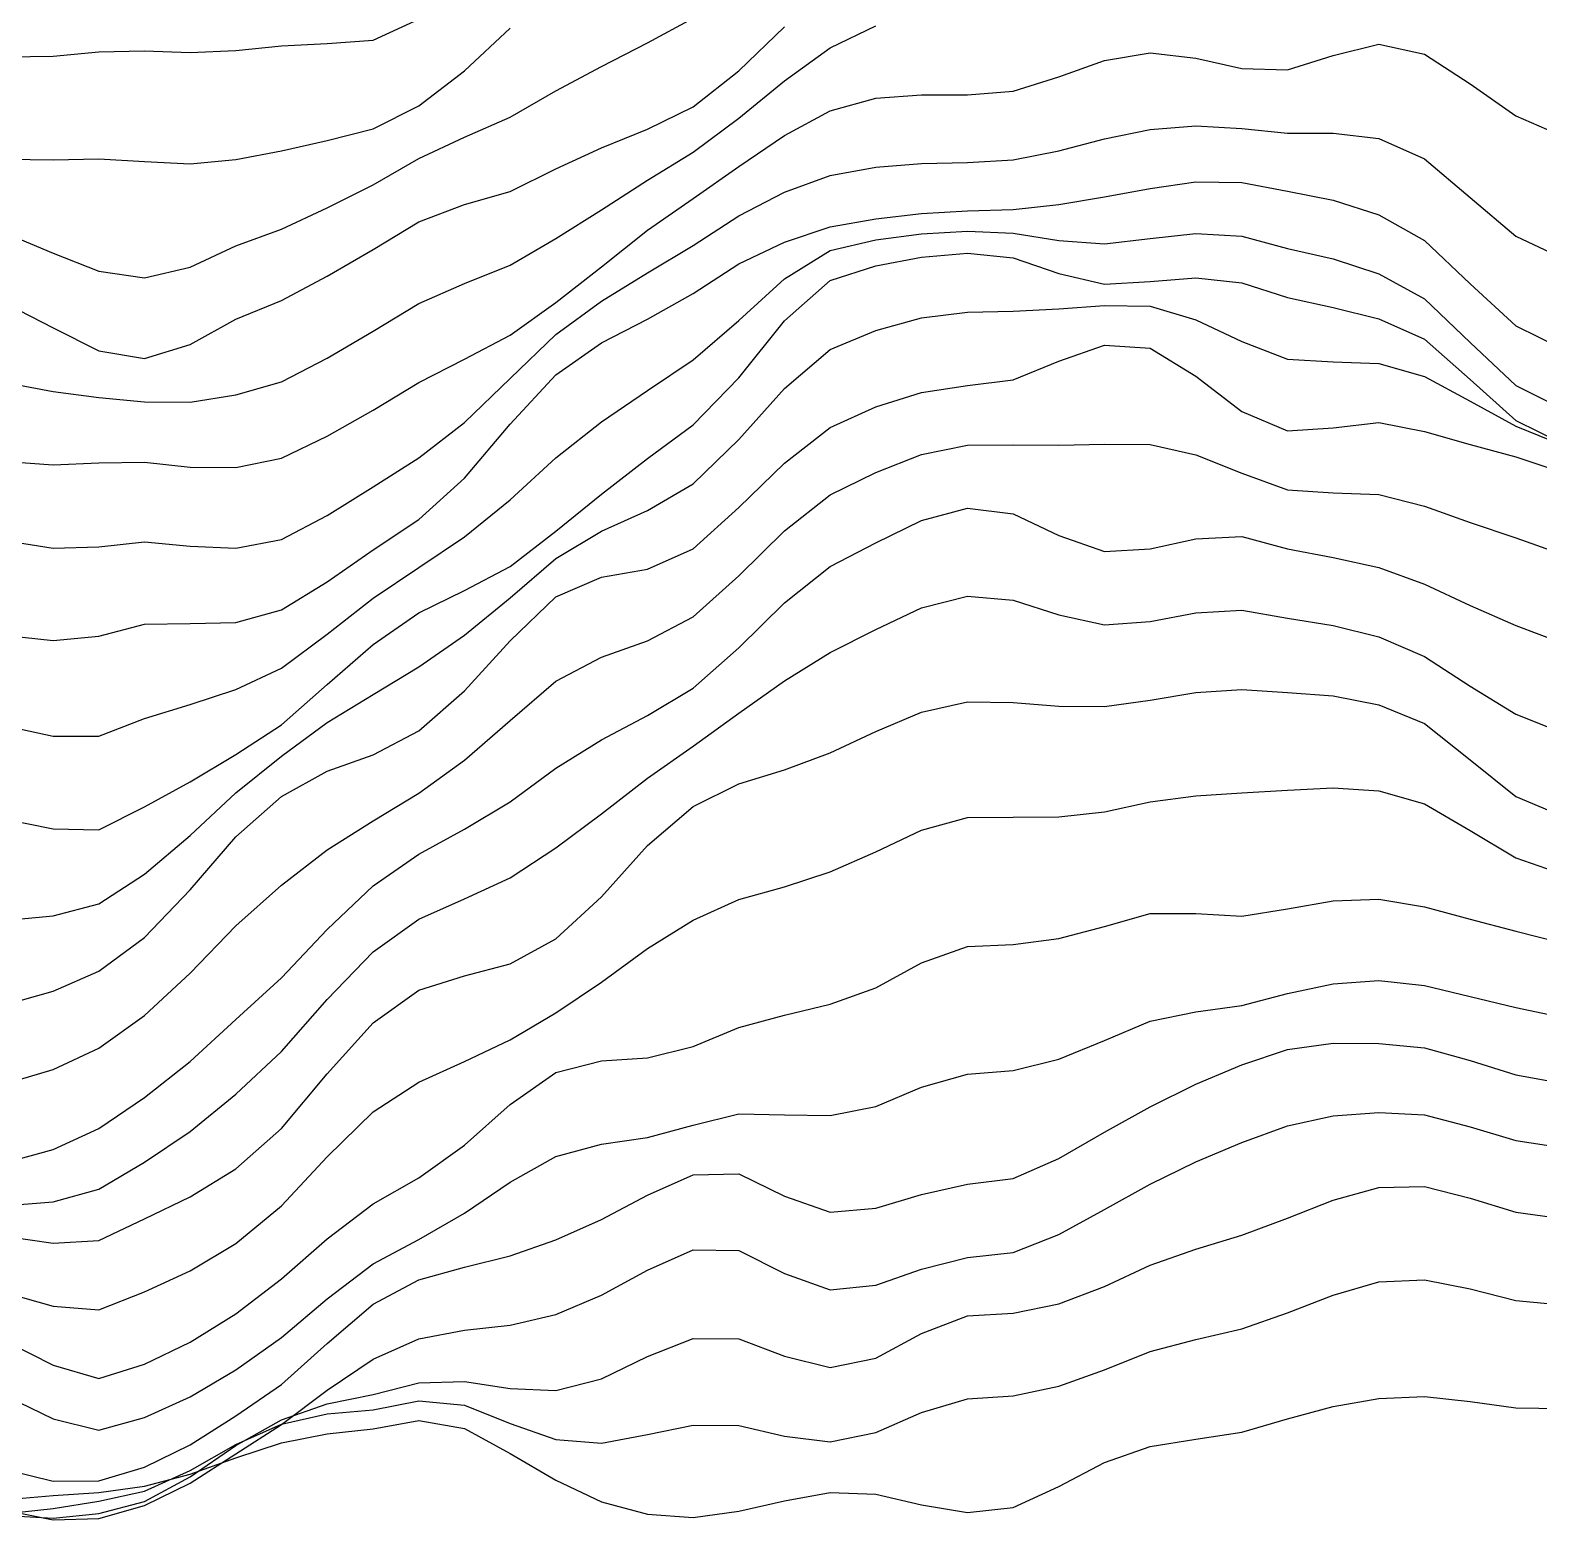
# Model space of a CAD drawing. Header units: metres. Extents: x 0 to 1200, y 54 to 769.
# Drawn here: x 816.7 to 949.2, y 82 to 212.7 of the extents above; entities that cross this region are included whole.
import ezdxf

# ---------------------------------------------------------------- set-up
doc = ezdxf.new("R2010")
doc.units = ezdxf.units.M

msp = doc.modelspace()

# ---------------------------------------------------------------- linework, layer by layer
for p, q in [((846.8213, 211.86171), (850.83466, 213.7013)), ((870.9015, 211.6195), (874.91486, 213.78665)), ((854.848, 209.1869), (858.8614, 212.90736)), ((878.9282, 209.18512), (882.9416, 213.04677)), ((886.95496, 211.18102), (890.9683, 213.13464)), ((818.7277, 210.46089), (822.7411, 210.83377)), ((822.7411, 210.83377), (826.75446, 210.93497)), ((826.75446, 210.93497), (830.7678, 210.79637)), ((830.7678, 210.79637), (834.7812, 210.96988)), ((834.7812, 210.96988), (838.79456, 211.35358)), ((838.79456, 211.35358), (842.8079, 211.55746)), ((842.8079, 211.55746), (846.8213, 211.86171)), ((866.8881, 209.5492), (870.9015, 211.6195)), ((882.9416, 208.29132), (886.95496, 211.18102)), ((911.03516, 210.0815), (915.0485, 210.76561)), ((915.0485, 210.76561), (919.0619, 210.27682)), ((931.102, 210.51454), (935.11536, 211.50703)), ((935.11536, 211.50703), (939.1287, 210.64322)), ((939.1287, 210.64322), (943.1421, 208.03947)), ((814.71436, 210.39355), (818.7277, 210.46089)), ((862.87476, 207.4068), (866.8881, 209.5492)), ((907.0218, 208.65828), (911.03516, 210.0815)), ((919.0619, 210.27682), (923.07526, 209.37271)), ((923.07526, 209.37271), (927.0886, 209.26387)), ((927.0886, 209.26387), (931.102, 210.51454)), ((850.83466, 206.11516), (854.848, 209.1869)), ((874.91486, 206.0127), (878.9282, 209.18512)), ((878.9282, 205.00577), (882.9416, 208.29132)), ((903.0084, 207.39807), (907.0218, 208.65828)), ((943.1421, 208.03947), (947.15546, 205.22906)), ((858.8614, 205.10968), (862.87476, 207.4068)), ((886.95496, 205.67018), (890.9683, 206.76051)), ((890.9683, 206.76051), (894.9817, 207.05618)), ((894.9817, 207.05618), (898.99506, 207.05597)), ((898.99506, 207.05597), (903.0084, 207.39807)), ((846.8213, 204.07582), (850.83466, 206.11516)), ((870.9015, 204.05255), (874.91486, 206.0127)), ((882.9416, 203.48969), (886.95496, 205.67018)), ((842.8079, 203.07452), (846.8213, 204.07582)), ((854.848, 203.3621), (858.8614, 205.10968)), ((866.8881, 202.41377), (870.9015, 204.05255)), ((874.91486, 202.04599), (878.9282, 205.00577)), ((911.03516, 203.19926), (915.0485, 204.01627)), ((915.0485, 204.01627), (919.0619, 204.35657)), ((919.0619, 204.35657), (923.07526, 204.12125)), ((923.07526, 204.12125), (927.0886, 203.68983)), ((947.15546, 205.22906), (951.1688, 203.46333)), ((838.79456, 202.16522), (842.8079, 203.07452)), ((850.83466, 201.48752), (854.848, 203.3621)), ((878.9282, 200.77274), (882.9416, 203.48969)), ((907.0218, 202.15889), (911.03516, 203.19926)), ((927.0886, 203.68983), (931.102, 203.69562)), ((931.102, 203.69562), (935.11536, 203.23422)), ((935.11536, 203.23422), (939.1287, 201.46448)), ((814.71436, 201.42108), (818.7277, 201.35403)), ((818.7277, 201.35403), (822.7411, 201.46526)), ((822.7411, 201.46526), (826.75446, 201.22668)), ((830.7678, 201.01819), (834.7812, 201.3926)), ((834.7812, 201.3926), (838.79456, 202.16522)), ((846.8213, 199.16693), (850.83466, 201.48752)), ((862.87476, 200.57849), (866.8881, 202.41377)), ((870.9015, 199.59254), (874.91486, 202.04599)), ((898.99506, 201.14406), (903.0084, 201.35875)), ((903.0084, 201.35875), (907.0218, 202.15889)), ((939.1287, 201.46448), (943.1421, 198.07)), ((826.75446, 201.22668), (830.7678, 201.01819)), ((858.8614, 198.59471), (862.87476, 200.57849)), ((874.91486, 197.97856), (878.9282, 200.77274)), ((882.9416, 198.51979), (886.95496, 200.00308)), ((886.95496, 200.00308), (890.9683, 200.72626)), ((890.9683, 200.72626), (894.9817, 201.03871)), ((894.9817, 201.03871), (898.99506, 201.14406)), ((842.8079, 197.13791), (846.8213, 199.16693)), ((866.8881, 196.98657), (870.9015, 199.59254)), ((911.03516, 198.11841), (915.0485, 198.83481)), ((915.0485, 198.83481), (919.0619, 199.44237)), ((919.0619, 199.44237), (923.07526, 199.3868)), ((923.07526, 199.3868), (927.0886, 198.61151)), ((850.83466, 195.9201), (854.848, 197.43065)), ((854.848, 197.43065), (858.8614, 198.59471)), ((870.9015, 195.20448), (874.91486, 197.97856)), ((878.9282, 196.44833), (882.9416, 198.51979)), ((903.0084, 197.00247), (907.0218, 197.44325)), ((907.0218, 197.44325), (911.03516, 198.11841)), ((927.0886, 198.61151), (931.102, 197.83809)), ((931.102, 197.83809), (935.11536, 196.54364)), ((943.1421, 198.07), (947.15546, 194.67625)), ((838.79456, 195.29366), (842.8079, 197.13791)), ((862.87476, 194.4534), (866.8881, 196.98657)), ((874.91486, 193.84755), (878.9282, 196.44833)), ((886.95496, 195.47302), (890.9683, 196.18256)), ((890.9683, 196.18256), (894.9817, 196.64886)), ((894.9817, 196.64886), (898.99506, 196.88031)), ((898.99506, 196.88031), (903.0084, 197.00247)), ((935.11536, 196.54364), (939.1287, 194.28726)), ((814.71436, 194.85632), (818.7277, 193.18091)), ((834.7812, 193.81544), (838.79456, 195.29366)), ((846.8213, 193.50528), (850.83466, 195.9201)), ((866.8881, 191.98015), (870.9015, 195.20448)), ((882.9416, 194.15062), (886.95496, 195.47302)), ((890.9683, 194.33185), (894.9817, 194.8707)), ((894.9817, 194.8707), (898.99506, 195.11092)), ((898.99506, 195.11092), (903.0084, 194.92575)), ((903.0084, 194.92575), (907.0218, 194.28662)), ((915.0485, 194.44969), (919.0619, 194.90639)), ((919.0619, 194.90639), (923.07526, 194.65384)), ((830.7678, 191.93976), (834.7812, 193.81544)), ((842.8079, 191.14484), (846.8213, 193.50528)), ((858.8614, 192.10759), (862.87476, 194.4534)), ((870.9015, 191.43726), (874.91486, 193.84755)), ((878.9282, 192.23164), (882.9416, 194.15062)), ((882.9416, 190.91681), (886.95496, 193.40996)), ((886.95496, 193.40996), (890.9683, 194.33185)), ((907.0218, 194.28662), (911.03516, 194.00584)), ((911.03516, 194.00584), (915.0485, 194.44969)), ((923.07526, 194.65384), (927.0886, 193.58551)), ((927.0886, 193.58551), (931.102, 192.66763)), ((939.1287, 194.28726), (943.1421, 190.48679)), ((947.15546, 194.67625), (951.1688, 192.76088)), ((818.7277, 193.18091), (822.7411, 191.58826)), ((854.848, 190.51575), (858.8614, 192.10759)), ((874.91486, 189.62357), (878.9282, 192.23164)), ((886.95496, 190.76164), (890.9683, 192.05911)), ((890.9683, 192.05911), (894.9817, 192.83063)), ((894.9817, 192.83063), (898.99506, 193.16458)), ((898.99506, 193.16458), (903.0084, 192.77286)), ((903.0084, 192.77286), (907.0218, 191.39261)), ((931.102, 192.66763), (935.11536, 191.36427)), ((822.7411, 191.58826), (826.75446, 191.00215)), ((826.75446, 191.00215), (830.7678, 191.93976)), ((838.79456, 189.01862), (842.8079, 191.14484)), ((862.87476, 188.84393), (866.8881, 191.98015)), ((866.8881, 188.9708), (870.9015, 191.43726)), ((878.9282, 187.27347), (882.9416, 190.91681)), ((882.9416, 187.2292), (886.95496, 190.76164)), ((907.0218, 191.39261), (911.03516, 190.45117)), ((915.0485, 190.69302), (919.0619, 191.01248)), ((919.0619, 191.01248), (923.07526, 190.57841)), ((935.11536, 191.36427), (939.1287, 189.16498)), ((850.83466, 188.76631), (854.848, 190.51575)), ((870.9015, 187.37064), (874.91486, 189.62357)), ((911.03516, 190.45117), (915.0485, 190.69302)), ((923.07526, 190.57841), (927.0886, 189.28696)), ((943.1421, 190.48679), (947.15546, 186.79579)), ((814.71436, 188.6987), (818.7277, 186.60841)), ((834.7812, 187.37979), (838.79456, 189.01862)), ((846.8213, 186.3323), (850.83466, 188.76631)), ((858.8614, 185.97487), (862.87476, 188.84393)), ((862.87476, 186.03091), (866.8881, 188.9708)), ((898.99506, 187.99622), (903.0084, 188.07912)), ((903.0084, 188.07912), (907.0218, 188.28972)), ((907.0218, 188.28972), (911.03516, 188.58453)), ((911.03516, 188.58453), (915.0485, 188.53415)), ((915.0485, 188.53415), (919.0619, 187.32317)), ((927.0886, 189.28696), (931.102, 188.42058)), ((931.102, 188.42058), (935.11536, 187.41277)), ((939.1287, 189.16498), (943.1421, 185.33083)), ((830.7678, 185.15561), (834.7812, 187.37979)), ((866.8881, 185.31065), (870.9015, 187.37064)), ((874.91486, 183.81128), (878.9282, 187.27347)), ((878.9282, 182.22214), (882.9416, 187.2292)), ((890.9683, 186.37851), (894.9817, 187.48764)), ((894.9817, 187.48764), (898.99506, 187.99622)), ((919.0619, 187.32317), (923.07526, 185.42583)), ((935.11536, 187.41277), (939.1287, 185.61932)), ((947.15546, 186.79579), (951.1688, 184.801)), ((818.7277, 186.60841), (822.7411, 184.5917)), ((842.8079, 183.96043), (846.8213, 186.3323)), ((854.848, 183.86072), (858.8614, 185.97487)), ((858.8614, 182.16835), (862.87476, 186.03091)), ((886.95496, 184.71468), (890.9683, 186.37851)), ((923.07526, 185.42583), (927.0886, 183.8855)), ((939.1287, 185.61932), (943.1421, 182.10284)), ((822.7411, 184.5917), (826.75446, 183.93976)), ((826.75446, 183.93976), (830.7678, 185.15561)), ((862.87476, 182.50926), (866.8881, 185.31065)), ((882.9416, 181.30722), (886.95496, 184.71468)), ((907.0218, 183.68729), (911.03516, 185.10393)), ((911.03516, 185.10393), (915.0485, 184.85283)), ((915.0485, 184.85283), (919.0619, 182.37273)), ((943.1421, 185.33083), (947.15546, 181.5568)), ((838.79456, 181.89005), (842.8079, 183.96043)), ((850.83466, 181.83897), (854.848, 183.86072)), ((870.9015, 181.13295), (874.91486, 183.81128)), ((903.0084, 182.06163), (907.0218, 183.68729)), ((927.0886, 183.8855), (931.102, 183.6299)), ((931.102, 183.6299), (935.11536, 183.4839)), ((935.11536, 183.4839), (939.1287, 182.33894)), ((814.71436, 181.78546), (818.7277, 181.02621)), ((834.7812, 180.75706), (838.79456, 181.89005)), ((846.8213, 179.4121), (850.83466, 181.83897)), ((854.848, 178.30832), (858.8614, 182.16835)), ((858.8614, 178.1711), (862.87476, 182.50926)), ((874.91486, 178.09906), (878.9282, 182.22214)), ((894.9817, 180.96335), (898.99506, 181.56131)), ((898.99506, 181.56131), (903.0084, 182.06163)), ((919.0619, 182.37273), (923.07526, 179.27992)), ((939.1287, 182.33894), (943.1421, 180.19347)), ((943.1421, 182.10284), (947.15546, 178.49448)), ((947.15546, 181.5568), (951.1688, 179.53825)), ((818.7277, 181.02621), (822.7411, 180.49802)), ((822.7411, 180.49802), (826.75446, 180.13484)), ((826.75446, 180.13484), (830.7678, 180.09418)), ((830.7678, 180.09418), (834.7812, 180.75706)), ((866.8881, 178.37549), (870.9015, 181.13295)), ((878.9282, 176.81738), (882.9416, 181.30722)), ((890.9683, 179.69138), (894.9817, 180.96335)), ((943.1421, 180.19347), (947.15546, 177.99457)), ((842.8079, 177.11761), (846.8213, 179.4121)), ((886.95496, 177.87468), (890.9683, 179.69138)), ((923.07526, 179.27992), (927.0886, 177.59984)), ((850.83466, 175.20761), (854.848, 178.30832)), ((854.848, 173.438), (858.8614, 178.1711)), ((862.87476, 175.2225), (866.8881, 178.37549)), ((870.9015, 175.158), (874.91486, 178.09906)), ((882.9416, 174.74834), (886.95496, 177.87468)), ((927.0886, 177.59984), (931.102, 177.84068)), ((931.102, 177.84068), (935.11536, 178.30559)), ((935.11536, 178.30559), (939.1287, 177.52902)), ((939.1287, 177.52902), (943.1421, 176.39287)), ((947.15546, 178.49448), (951.1688, 176.49573)), ((947.15546, 177.99457), (951.1688, 176.35037)), ((838.79456, 175.18658), (842.8079, 177.11761)), ((874.91486, 172.92894), (878.9282, 176.81738)), ((894.9817, 175.51111), (898.99506, 176.33289)), ((898.99506, 176.33289), (903.0084, 176.36339)), ((903.0084, 176.36339), (907.0218, 176.33868)), ((907.0218, 176.33868), (911.03516, 176.42657)), ((911.03516, 176.42657), (915.0485, 176.38928)), ((915.0485, 176.38928), (919.0619, 175.46486)), ((943.1421, 176.39287), (947.15546, 175.3026)), ((814.71436, 174.89449), (818.7277, 174.5939)), ((822.7411, 174.78403), (826.75446, 174.82372)), ((826.75446, 174.82372), (830.7678, 174.38806)), ((834.7812, 174.36848), (838.79456, 175.18658)), ((846.8213, 172.66951), (850.83466, 175.20761)), ((858.8614, 171.52292), (862.87476, 175.2225)), ((866.8881, 172.02287), (870.9015, 175.158)), ((890.9683, 173.91798), (894.9817, 175.51111)), ((919.0619, 175.46486), (923.07526, 173.86435)), ((947.15546, 175.3026), (951.1688, 173.94824)), ((818.7277, 174.5939), (822.7411, 174.78403)), ((830.7678, 174.38806), (834.7812, 174.36848)), ((878.9282, 170.8456), (882.9416, 174.74834)), ((886.95496, 171.97685), (890.9683, 173.91798)), ((923.07526, 173.86435), (927.0886, 172.39894)), ((842.8079, 170.15428), (846.8213, 172.66951)), ((850.83466, 169.79234), (854.848, 173.438)), ((870.9015, 170.60748), (874.91486, 172.92894)), ((927.0886, 172.39894), (931.102, 172.14703)), ((854.848, 168.277), (858.8614, 171.52292)), ((862.87476, 168.77603), (866.8881, 172.02287)), ((882.9416, 168.81566), (886.95496, 171.97685)), ((931.102, 172.14703), (935.11536, 172.00789)), ((935.11536, 172.00789), (939.1287, 170.97707)), ((939.1287, 170.97707), (943.1421, 169.55586)), ((838.79456, 168.05602), (842.8079, 170.15428)), ((846.8213, 167.15073), (850.83466, 169.79234)), ((866.8881, 168.78426), (870.9015, 170.60748)), ((874.91486, 167.23077), (878.9282, 170.8456)), ((890.9683, 167.767), (894.9817, 169.72668)), ((894.9817, 169.72668), (898.99506, 170.8035)), ((898.99506, 170.8035), (903.0084, 170.30313)), ((903.0084, 170.30313), (907.0218, 168.4153)), ((943.1421, 169.55586), (947.15546, 168.19821)), ((850.83466, 165.59613), (854.848, 168.277)), ((858.8614, 165.67035), (862.87476, 168.77603)), ((862.87476, 166.39609), (866.8881, 168.78426)), ((878.9282, 164.87108), (882.9416, 168.81566)), ((907.0218, 168.4153), (911.03516, 167.00774)), ((919.0619, 168.1135), (923.07526, 168.31007)), ((923.07526, 168.31007), (927.0886, 167.24174)), ((814.71436, 167.94383), (818.7277, 167.30109)), ((818.7277, 167.30109), (822.7411, 167.39255)), ((822.7411, 167.39255), (826.75446, 167.8536)), ((826.75446, 167.8536), (830.7678, 167.47876)), ((830.7678, 167.47876), (834.7812, 167.2756)), ((834.7812, 167.2756), (838.79456, 168.05602)), ((842.8079, 164.3418), (846.8213, 167.15073)), ((870.9015, 165.45457), (874.91486, 167.23077)), ((886.95496, 165.68501), (890.9683, 167.767)), ((911.03516, 167.00774), (915.0485, 167.22946)), ((915.0485, 167.22946), (919.0619, 168.1135)), ((927.0886, 167.24174), (931.102, 166.47438)), ((947.15546, 168.19821), (951.1688, 166.77058)), ((846.8213, 162.89445), (850.83466, 165.59613)), ((854.848, 163.57065), (858.8614, 165.67035)), ((858.8614, 162.94252), (862.87476, 166.39609)), ((882.9416, 162.49988), (886.95496, 165.68501)), ((931.102, 166.47438), (935.11536, 165.58469)), ((935.11536, 165.58469), (939.1287, 164.1288)), ((838.79456, 161.87198), (842.8079, 164.3418)), ((862.87476, 163.01727), (866.8881, 164.73425)), ((866.8881, 164.73425), (870.9015, 165.45457)), ((874.91486, 161.26642), (878.9282, 164.87108)), ((850.83466, 161.61009), (854.848, 163.57065)), ((854.848, 159.65512), (858.8614, 162.94252)), ((858.8614, 159.1692), (862.87476, 163.01727)), ((894.9817, 162.04398), (898.99506, 163.06622)), ((898.99506, 163.06622), (903.0084, 162.73466)), ((939.1287, 164.1288), (943.1421, 162.24728)), ((834.7812, 160.7576), (838.79456, 161.87198)), ((842.8079, 159.7367), (846.8213, 162.89445)), ((846.8213, 158.83986), (850.83466, 161.61009)), ((878.9282, 158.54622), (882.9416, 162.49988)), ((890.9683, 160.16667), (894.9817, 162.04398)), ((903.0084, 162.73466), (907.0218, 161.44675)), ((915.0485, 160.85762), (919.0619, 161.6204)), ((919.0619, 161.6204), (923.07526, 161.84685)), ((923.07526, 161.84685), (927.0886, 161.13405)), ((943.1421, 162.24728), (947.15546, 160.50269)), ((822.7411, 159.58276), (826.75446, 160.62129)), ((826.75446, 160.62129), (830.7678, 160.66592)), ((830.7678, 160.66592), (834.7812, 160.7576)), ((870.9015, 159.15472), (874.91486, 161.26642)), ((907.0218, 161.44675), (911.03516, 160.55707)), ((911.03516, 160.55707), (915.0485, 160.85762)), ((927.0886, 161.13405), (931.102, 160.48996)), ((931.102, 160.48996), (935.11536, 159.49985)), ((947.15546, 160.50269), (951.1688, 158.99387)), ((814.71436, 159.63785), (818.7277, 159.18405)), ((818.7277, 159.18405), (822.7411, 159.58276)), ((838.79456, 156.75075), (842.8079, 159.7367)), ((850.83466, 156.88605), (854.848, 159.65512)), ((854.848, 154.76932), (858.8614, 159.1692)), ((866.8881, 157.73227), (870.9015, 159.15472)), ((886.95496, 158.14584), (890.9683, 160.16667)), ((935.11536, 159.49985), (939.1287, 157.7836)), ((842.8079, 155.32672), (846.8213, 158.83986)), ((862.87476, 155.6303), (866.8881, 157.73227)), ((874.91486, 155.0203), (878.9282, 158.54622)), ((882.9416, 155.63556), (886.95496, 158.14584)), ((939.1287, 157.7836), (943.1421, 155.18983)), ((834.7812, 154.88974), (838.79456, 156.75075)), ((846.8213, 154.44838), (850.83466, 156.88605)), ((838.79456, 151.7984), (842.8079, 155.32672)), ((858.8614, 152.17572), (862.87476, 155.6303)), ((870.9015, 152.60893), (874.91486, 155.0203)), ((878.9282, 152.79984), (882.9416, 155.63556)), ((943.1421, 155.18983), (947.15546, 152.7226)), ((830.7678, 153.56458), (834.7812, 154.88974)), ((842.8079, 151.98866), (846.8213, 154.44838)), ((850.83466, 151.25891), (854.848, 154.76932)), ((894.9817, 152.90427), (898.99506, 153.82019)), ((898.99506, 153.82019), (903.0084, 153.75256)), ((903.0084, 153.75256), (907.0218, 153.41928)), ((911.03516, 153.40521), (915.0485, 153.95004)), ((915.0485, 153.95004), (919.0619, 154.61618)), ((919.0619, 154.61618), (923.07526, 154.87842)), ((923.07526, 154.87842), (927.0886, 154.62314)), ((927.0886, 154.62314), (931.102, 154.32054)), ((931.102, 154.32054), (935.11536, 153.54987)), ((822.7411, 150.79071), (826.75446, 152.34128)), ((826.75446, 152.34128), (830.7678, 153.56458)), ((866.8881, 150.47049), (870.9015, 152.60893)), ((874.91486, 149.91838), (878.9282, 152.79984)), ((890.9683, 151.20154), (894.9817, 152.90427)), ((907.0218, 153.41928), (911.03516, 153.40521)), ((935.11536, 153.54987), (939.1287, 151.91322)), ((947.15546, 152.7226), (951.1688, 151.11166)), ((814.71436, 151.65927), (818.7277, 150.80292)), ((834.7812, 149.19604), (838.79456, 151.7984)), ((838.79456, 149.04327), (842.8079, 151.98866)), ((846.8213, 149.14372), (850.83466, 151.25891)), ((854.848, 148.69904), (858.8614, 152.17572)), ((886.95496, 149.33408), (890.9683, 151.20154)), ((939.1287, 151.91322), (943.1421, 148.72894)), ((818.7277, 150.80292), (822.7411, 150.79071)), ((862.87476, 147.998), (866.8881, 150.47049)), ((870.9015, 147.10324), (874.91486, 149.91838)), ((830.7678, 146.79965), (834.7812, 149.19604)), ((834.7812, 145.81284), (838.79456, 149.04327)), ((842.8079, 147.73221), (846.8213, 149.14372)), ((850.83466, 145.7963), (854.848, 148.69904)), ((882.9416, 147.83334), (886.95496, 149.33408)), ((943.1421, 148.72894), (947.15546, 145.51108)), ((838.79456, 145.49768), (842.8079, 147.73221)), ((858.8614, 145.03912), (862.87476, 147.998)), ((866.8881, 143.98059), (870.9015, 147.10324)), ((878.9282, 146.60382), (882.9416, 147.83334)), ((826.75446, 144.59187), (830.7678, 146.79965)), ((830.7678, 142.08514), (834.7812, 145.81284)), ((846.8213, 143.35522), (850.83466, 145.7963)), ((874.91486, 144.61978), (878.9282, 146.60382)), ((919.0619, 145.56984), (923.07526, 145.80855)), ((923.07526, 145.80855), (927.0886, 146.04398)), ((927.0886, 146.04398), (931.102, 146.26848)), ((931.102, 146.26848), (935.11536, 145.99988)), ((935.11536, 145.99988), (939.1287, 144.85146)), ((822.7411, 142.5668), (826.75446, 144.59187)), ((834.7812, 141.96078), (838.79456, 145.49768)), ((854.848, 142.64136), (858.8614, 145.03912)), ((870.9015, 141.21347), (874.91486, 144.61978)), ((911.03516, 144.15634), (915.0485, 145.01988)), ((915.0485, 145.01988), (919.0619, 145.56984)), ((939.1287, 144.85146), (943.1421, 142.51645)), ((947.15546, 145.51108), (951.1688, 143.8182)), ((814.71436, 143.49133), (818.7277, 142.64902)), ((842.8079, 140.83179), (846.8213, 143.35522)), ((862.87476, 141.0091), (866.8881, 143.98059)), ((894.9817, 142.53732), (898.99506, 143.64355)), ((898.99506, 143.64355), (903.0084, 143.6759)), ((903.0084, 143.6759), (907.0218, 143.70355)), ((907.0218, 143.70355), (911.03516, 144.15634)), ((818.7277, 142.64902), (822.7411, 142.5668)), ((826.75446, 138.69652), (830.7678, 142.08514)), ((830.7678, 137.31824), (834.7812, 141.96078)), ((850.83466, 140.45439), (854.848, 142.64136)), ((890.9683, 140.63326), (894.9817, 142.53732)), ((943.1421, 142.51645), (947.15546, 140.13081)), ((838.79456, 137.71028), (842.8079, 140.83179)), ((846.8213, 137.65396), (850.83466, 140.45439)), ((858.8614, 138.36966), (862.87476, 141.0091)), ((866.8881, 136.69656), (870.9015, 141.21347)), ((886.95496, 138.89415), (890.9683, 140.63326)), ((947.15546, 140.13081), (951.1688, 138.7117)), ((822.7411, 136.07295), (826.75446, 138.69652)), ((854.848, 136.53175), (858.8614, 138.36966)), ((882.9416, 137.58493), (886.95496, 138.89415)), ((826.75446, 133.12546), (830.7678, 137.31824)), ((834.7812, 134.16017), (838.79456, 137.71028)), ((842.8079, 133.81989), (846.8213, 137.65396)), ((850.83466, 134.72447), (854.848, 136.53175)), ((862.87476, 133.0206), (866.8881, 136.69656)), ((874.91486, 134.65405), (878.9282, 136.451)), ((878.9282, 136.451), (882.9416, 137.58493)), ((931.102, 136.33115), (935.11536, 136.50023)), ((935.11536, 136.50023), (939.1287, 135.83032)), ((818.7277, 135.0282), (822.7411, 136.07295)), ((911.03516, 134.09552), (915.0485, 135.24405)), ((915.0485, 135.24405), (919.0619, 135.237)), ((919.0619, 135.237), (923.07526, 135.00847)), ((923.07526, 135.00847), (927.0886, 135.63618)), ((927.0886, 135.63618), (931.102, 136.33115)), ((939.1287, 135.83032), (943.1421, 134.73198)), ((814.71436, 134.65553), (818.7277, 135.0282)), ((830.7678, 130.00865), (834.7812, 134.16017)), ((838.79456, 129.59949), (842.8079, 133.81989)), ((846.8213, 131.88239), (850.83466, 134.72447)), ((870.9015, 132.17082), (874.91486, 134.65405)), ((907.0218, 133.036), (911.03516, 134.09552)), ((943.1421, 134.73198), (947.15546, 133.66933)), ((822.7411, 130.1843), (826.75446, 133.12546)), ((858.8614, 130.82751), (862.87476, 133.0206)), ((898.99506, 132.3331), (903.0084, 132.50922)), ((903.0084, 132.50922), (907.0218, 133.036)), ((947.15546, 133.66933), (951.1688, 132.6557)), ((842.8079, 127.69656), (846.8213, 131.88239)), ((866.8881, 129.21095), (870.9015, 132.17082)), ((894.9817, 130.91893), (898.99506, 132.3331)), ((818.7277, 128.41953), (822.7411, 130.1843)), ((826.75446, 126.29068), (830.7678, 130.00865)), ((854.848, 129.77109), (858.8614, 130.82751)), ((890.9683, 128.72038), (894.9817, 130.91893)), ((834.7812, 125.9256), (838.79456, 129.59949)), ((846.8213, 125.64623), (850.83466, 128.49399)), ((850.83466, 128.49399), (854.848, 129.77109)), ((862.87476, 126.52461), (866.8881, 129.21095)), ((886.95496, 127.281136), (890.9683, 128.72038)), ((927.0886, 128.22885), (931.102, 129.07082)), ((931.102, 129.07082), (935.11536, 129.34903)), ((935.11536, 129.34903), (939.1287, 128.91296)), ((939.1287, 128.91296), (943.1421, 127.963776)), ((814.71436, 127.29029), (818.7277, 128.41953)), ((838.79456, 123.11434), (842.8079, 127.69656)), ((882.9416, 126.302765), (886.95496, 127.281136)), ((919.0619, 126.607315), (923.07526, 127.16918)), ((923.07526, 127.16918), (927.0886, 128.22885)), ((943.1421, 127.963776), (947.15546, 126.972885)), ((822.7411, 123.42125), (826.75446, 126.29068)), ((830.7678, 122.258736), (834.7812, 125.9256)), ((858.8614, 124.16167), (862.87476, 126.52461)), ((878.9282, 125.221954), (882.9416, 126.302765)), ((915.0485, 125.79411), (919.0619, 126.607315)), ((947.15546, 126.972885), (951.1688, 126.123375)), ((842.8079, 121.16538), (846.8213, 125.64623)), ((874.91486, 123.567505), (878.9282, 125.221954)), ((911.03516, 124.100586), (915.0485, 125.79411)), ((818.7277, 121.55374), (822.7411, 123.42125)), ((854.848, 122.25456), (858.8614, 124.16167)), ((870.9015, 122.57766), (874.91486, 123.567505)), ((907.0218, 122.466095), (911.03516, 124.100586)), ((923.07526, 121.948166), (927.0886, 123.3006)), ((927.0886, 123.3006), (931.102, 123.86095)), ((931.102, 123.86095), (935.11536, 123.823524)), ((935.11536, 123.823524), (939.1287, 123.44006)), ((939.1287, 123.44006), (943.1421, 122.32848)), ((826.75446, 119.074394), (830.7678, 122.258736)), ((834.7812, 119.37565), (838.79456, 123.11434)), ((850.83466, 120.43821), (854.848, 122.25456)), ((862.87476, 121.2853), (866.8881, 122.304436)), ((866.8881, 122.304436), (870.9015, 122.57766)), ((903.0084, 121.44438), (907.0218, 122.466095)), ((919.0619, 120.26015), (923.07526, 121.948166)), ((943.1421, 122.32848), (947.15546, 121.07968)), ((814.71436, 120.35114), (818.7277, 121.55374)), ((838.79456, 116.36461), (842.8079, 121.16538)), ((858.8614, 118.4772), (862.87476, 121.2853)), ((894.9817, 119.988434), (898.99506, 121.15025)), ((898.99506, 121.15025), (903.0084, 121.44438)), ((947.15546, 121.07968), (951.1688, 120.34558)), ((830.7678, 116.11384), (834.7812, 119.37565)), ((846.8213, 117.8228), (850.83466, 120.43821)), ((890.9683, 118.302444), (894.9817, 119.988434)), ((915.0485, 118.25906), (919.0619, 120.26015)), ((822.7411, 116.37128), (826.75446, 119.074394)), ((854.848, 114.91435), (858.8614, 118.4772)), ((886.95496, 117.49805), (890.9683, 118.302444)), ((911.03516, 116.05229), (915.0485, 118.25906)), ((842.8079, 113.87956), (846.8213, 117.8228)), ((870.9015, 115.589386), (874.91486, 116.65442)), ((874.91486, 116.65442), (878.9282, 117.66583)), ((878.9282, 117.66583), (882.9416, 117.563644)), ((882.9416, 117.563644), (886.95496, 117.49805)), ((923.07526, 115.1508), (927.0886, 116.61745)), ((927.0886, 116.61745), (931.102, 117.47488)), ((931.102, 117.47488), (935.11536, 117.77139)), ((935.11536, 117.77139), (939.1287, 117.56343)), ((939.1287, 117.56343), (943.1421, 116.52626)), ((818.7277, 114.52994), (822.7411, 116.37128)), ((826.75446, 113.408455), (830.7678, 116.11384)), ((834.7812, 112.83525), (838.79456, 116.36461)), ((866.8881, 114.98153), (870.9015, 115.589386)), ((907.0218, 113.72861), (911.03516, 116.05229)), ((943.1421, 116.52626), (947.15546, 115.32532)), ((947.15546, 115.32532), (951.1688, 114.70772)), ((814.71436, 113.42154), (818.7277, 114.52994)), ((850.83466, 112.0316), (854.848, 114.91435)), ((858.8614, 111.673454), (862.87476, 113.92525)), ((862.87476, 113.92525), (866.8881, 114.98153)), ((919.0619, 113.45079), (923.07526, 115.1508)), ((822.7411, 111.04896), (826.75446, 113.408455)), ((830.7678, 110.37467), (834.7812, 112.83525)), ((838.79456, 109.582436), (842.8079, 113.87956)), ((903.0084, 111.97722), (907.0218, 113.72861)), ((915.0485, 111.473305), (919.0619, 113.45079)), ((846.8213, 109.75606), (850.83466, 112.0316)), ((854.848, 108.951096), (858.8614, 111.673454)), ((870.9015, 110.5317), (874.91486, 112.31113)), ((874.91486, 112.31113), (878.9282, 112.380615)), ((878.9282, 112.380615), (882.9416, 110.41875)), ((894.9817, 110.58864), (898.99506, 111.4914)), ((898.99506, 111.4914), (903.0084, 111.97722)), ((911.03516, 109.26748), (915.0485, 111.473305)), ((935.11536, 111.20354), (939.1287, 111.27142)), ((939.1287, 111.27142), (943.1421, 110.25495)), ((814.71436, 109.617386), (818.7277, 109.93507)), ((818.7277, 109.93507), (822.7411, 111.04896)), ((826.75446, 108.45452), (830.7678, 110.37467)), ((866.8881, 108.39424), (870.9015, 110.5317)), ((882.9416, 110.41875), (886.95496, 109.02099)), ((890.9683, 109.36578), (894.9817, 110.58864)), ((927.0886, 108.51468), (931.102, 110.0911)), ((931.102, 110.0911), (935.11536, 111.20354)), ((943.1421, 110.25495), (947.15546, 109.031044)), ((834.7812, 106.2778), (838.79456, 109.582436)), ((842.8079, 106.690445), (846.8213, 109.75606)), ((850.83466, 106.64389), (854.848, 108.951096)), ((886.95496, 109.02099), (890.9683, 109.36578)), ((907.0218, 107.073975), (911.03516, 109.26748)), ((947.15546, 109.031044), (951.1688, 108.46565)), ((822.7411, 106.54198), (826.75446, 108.45452)), ((862.87476, 106.58618), (866.8881, 108.39424)), ((923.07526, 107.004486), (927.0886, 108.51468)), ((814.71436, 106.884254), (818.7277, 106.30774)), ((818.7277, 106.30774), (822.7411, 106.54198)), ((830.7678, 103.881966), (834.7812, 106.2778)), ((838.79456, 103.17408), (842.8079, 106.690445)), ((846.8213, 104.49281), (850.83466, 106.64389)), ((858.8614, 105.19671), (862.87476, 106.58618)), ((903.0084, 105.49338), (907.0218, 107.073975)), ((919.0619, 105.78575), (923.07526, 107.004486)), ((854.848, 104.21249), (858.8614, 105.19671)), ((870.9015, 103.94655), (874.91486, 105.70947)), ((874.91486, 105.70947), (878.9282, 105.65631)), ((878.9282, 105.65631), (882.9416, 103.64114)), ((894.9817, 104.016945), (898.99506, 105.05231)), ((898.99506, 105.05231), (903.0084, 105.49338)), ((915.0485, 104.38804), (919.0619, 105.78575)), ((826.75446, 102.050995), (830.7678, 103.881966)), ((842.8079, 101.4377), (846.8213, 104.49281)), ((850.83466, 103.08123), (854.848, 104.21249)), ((866.8881, 101.73666), (870.9015, 103.94655)), ((882.9416, 103.64114), (886.95496, 102.21127)), ((890.9683, 102.607895), (894.9817, 104.016945)), ((911.03516, 102.50021), (915.0485, 104.38804)), ((822.7411, 100.453186), (826.75446, 102.050995)), ((834.7812, 100.107414), (838.79456, 103.17408)), ((846.8213, 100.95067), (850.83466, 103.08123)), ((886.95496, 102.21127), (890.9683, 102.607895)), ((907.0218, 100.99336), (911.03516, 102.50021)), ((931.102, 101.75824), (935.11536, 102.92069)), ((935.11536, 102.92069), (939.1287, 103.10415)), ((939.1287, 103.10415), (943.1421, 102.29461)), ((943.1421, 102.29461), (947.15546, 101.28334)), ((814.71436, 101.92478), (818.7277, 100.78264)), ((818.7277, 100.78264), (822.7411, 100.453186)), ((838.79456, 98.03985), (842.8079, 101.4377)), ((842.8079, 97.51438), (846.8213, 100.95067)), ((862.87476, 100.05476), (866.8881, 101.73666)), ((903.0084, 100.17562), (907.0218, 100.99336)), ((927.0886, 100.20326), (931.102, 101.75824)), ((947.15546, 101.28334), (951.1688, 100.904045)), ((830.7678, 97.60663), (834.7812, 100.107414)), ((858.8614, 99.109406), (862.87476, 100.05476)), ((894.9817, 98.388336), (898.99506, 99.927986)), ((898.99506, 99.927986), (903.0084, 100.17562)), ((923.07526, 98.7966), (927.0886, 100.20326)), ((834.7812, 95.20653), (838.79456, 98.03985)), ((850.83466, 97.91402), (854.848, 98.66478)), ((854.848, 98.66478), (858.8614, 99.109406)), ((890.9683, 96.20893), (894.9817, 98.388336)), ((919.0619, 97.849945), (923.07526, 98.7966)), ((814.71436, 97.66039), (818.7277, 95.61276)), ((826.75446, 95.70022), (830.7678, 97.60663)), ((838.79456, 93.90787), (842.8079, 97.51438)), ((846.8213, 96.13866), (850.83466, 97.91402)), ((870.9015, 96.37079), (874.91486, 97.93286)), ((874.91486, 97.93286), (878.9282, 97.90843)), ((878.9282, 97.90843), (882.9416, 96.384674)), ((911.03516, 95.19806), (915.0485, 96.807)), ((915.0485, 96.807), (919.0619, 97.849945)), ((818.7277, 95.61276), (822.7411, 94.44534)), ((822.7411, 94.44534), (826.75446, 95.70022)), ((842.8079, 93.41037), (846.8213, 96.13866)), ((866.8881, 94.40094), (870.9015, 96.37079)), ((882.9416, 96.384674), (886.95496, 95.38971)), ((886.95496, 95.38971), (890.9683, 96.20893)), ((830.7678, 92.81337), (834.7812, 95.20653)), ((846.8213, 93.02222), (850.83466, 94.04767)), ((850.83466, 94.04767), (854.848, 94.17218)), ((854.848, 94.17218), (858.8614, 93.5439)), ((862.87476, 93.38393), (866.8881, 94.40094)), ((907.0218, 93.76669), (911.03516, 95.19806)), ((814.71436, 92.8618), (818.7277, 90.89226)), ((826.75446, 91.00554), (830.7678, 92.81337)), ((834.7812, 91.16645), (838.79456, 93.90787)), ((838.79456, 90.40668), (842.8079, 93.41037)), ((842.8079, 92.21719), (846.8213, 93.02222)), ((858.8614, 93.5439), (862.87476, 93.38393)), ((898.99506, 92.646286), (903.0084, 92.89955)), ((903.0084, 92.89955), (907.0218, 93.76669)), ((935.11536, 92.68746), (939.1287, 92.84757)), ((939.1287, 92.84757), (943.1421, 92.41727)), ((838.79456, 90.808945), (842.8079, 92.21719)), ((842.8079, 91.32595), (846.8213, 91.686264)), ((846.8213, 91.686264), (850.83466, 92.46276)), ((850.83466, 92.46276), (854.848, 92.08238)), ((854.848, 92.08238), (858.8614, 90.4919)), ((890.9683, 89.7078), (894.9817, 91.45344)), ((894.9817, 91.45344), (898.99506, 92.646286)), ((927.0886, 90.8983), (931.102, 91.97052)), ((931.102, 91.97052), (935.11536, 92.68746)), ((943.1421, 92.41727), (947.15546, 91.860855)), ((947.15546, 91.860855), (951.1688, 91.78846)), ((818.7277, 90.89226), (822.7411, 89.89297)), ((822.7411, 89.89297), (826.75446, 91.00554)), ((830.7678, 88.61476), (834.7812, 91.16645)), ((834.7812, 88.56334), (838.79456, 90.808945)), ((834.7812, 88.63905), (838.79456, 90.42931)), ((834.7812, 87.836975), (838.79456, 90.40668)), ((838.79456, 90.42931), (842.8079, 91.32595)), ((846.8213, 90.029045), (850.83466, 90.737015)), ((850.83466, 90.737015), (854.848, 90.05284)), ((858.8614, 90.4919), (862.87476, 89.08845)), ((870.9015, 89.50598), (874.91486, 90.328384)), ((874.91486, 90.328384), (878.9282, 90.30668)), ((878.9282, 90.30668), (882.9416, 89.365906)), ((923.07526, 89.716934), (927.0886, 90.8983)), ((834.7812, 87.48052), (838.79456, 88.787766)), ((838.79456, 88.787766), (842.8079, 89.59173)), ((842.8079, 89.59173), (846.8213, 90.029045)), ((854.848, 90.05284), (858.8614, 87.86004)), ((862.87476, 89.08845), (866.8881, 88.74962)), ((866.8881, 88.74962), (870.9015, 89.50598)), ((882.9416, 89.365906), (886.95496, 88.889984)), ((886.95496, 88.889984), (890.9683, 89.7078)), ((915.0485, 88.46234), (919.0619, 89.10898)), ((919.0619, 89.10898), (923.07526, 89.716934)), ((826.75446, 86.665985), (830.7678, 88.61476)), ((830.7678, 86.354256), (834.7812, 88.63905)), ((830.7678, 85.812256), (834.7812, 88.56334)), ((830.7678, 85.26171), (834.7812, 87.836975)), ((830.7678, 86.05268), (834.7812, 87.48052)), ((858.8614, 87.86004), (862.87476, 85.52307)), ((911.03516, 87.0506), (915.0485, 88.46234)), ((814.71436, 86.427086), (818.7277, 85.4309)), ((822.7411, 85.46033), (826.75446, 86.665985)), ((826.75446, 84.55419), (830.7678, 86.354256)), ((907.0218, 84.95007), (911.03516, 87.0506)), ((818.7277, 85.4309), (822.7411, 85.46033)), ((822.7411, 84.440445), (826.75446, 84.99042)), ((826.75446, 84.99042), (830.7678, 86.05268)), ((826.75446, 83.64192), (830.7678, 85.812256)), ((826.75446, 83.281494), (830.7678, 85.26171)), ((862.87476, 85.52307), (866.8881, 83.623825)), ((903.0084, 83.11966), (907.0218, 84.95007)), ((814.71436, 83.803986), (818.7277, 84.1713)), ((818.7277, 84.1713), (822.7411, 84.440445)), ((818.7277, 83.02409), (822.7411, 83.6638)), ((822.7411, 83.6638), (826.75446, 84.55419)), ((822.7411, 82.58336), (826.75446, 83.64192)), ((866.8881, 83.623825), (870.9015, 82.539536)), ((878.9282, 82.78378), (882.9416, 83.69945)), ((882.9416, 83.69945), (886.95496, 84.41747)), ((886.95496, 84.41747), (890.9683, 84.28459)), ((890.9683, 84.28459), (894.9817, 83.35945)), ((814.71436, 82.58401), (818.7277, 83.02409)), ((814.71436, 82.861694), (818.7277, 82.03344)), ((814.71436, 82.407074), (818.7277, 82.18555)), ((818.7277, 82.18555), (822.7411, 82.58336)), ((818.7277, 82.03344), (822.7411, 82.15471)), ((822.7411, 82.15471), (826.75446, 83.281494)), ((870.9015, 82.539536), (874.91486, 82.23691)), ((874.91486, 82.23691), (878.9282, 82.78378)), ((894.9817, 83.35945), (898.99506, 82.66864)), ((898.99506, 82.66864), (903.0084, 83.11966))]:
    msp.add_line(p, q)

doc.saveas('drawing.dxf')
